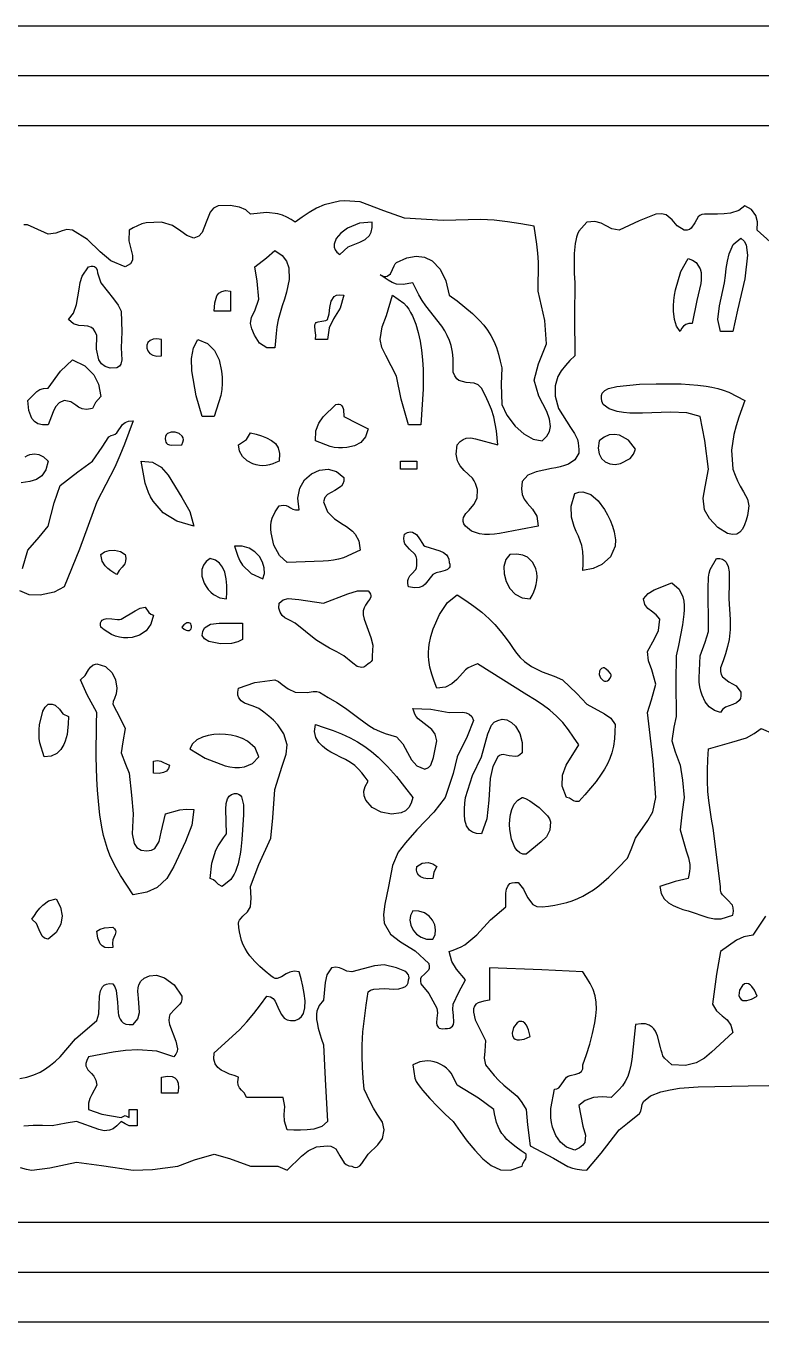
# Model space of a CAD drawing. Extents: x -1323 to 1705, y -706 to 926.
# Drawn here: x 709.1 to 738.6, y -59.8 to -7.8 of the extents above; entities that cross this region are included whole.
import ezdxf

# ---------------------------------------------------------------- set-up
doc = ezdxf.new("R2010")
doc.units = 0
doc.layers.add('CAMADA_1', color=7, linetype='CONTINUOUS')

msp = doc.modelspace()

# ---------------------------------------------------------------- linework, layer by layer
at = {"layer": 'CAMADA_1'}
for points in [[(769.0431, -59.8183), (589.043, -59.8183), (589.043, -7.8183), (769.0431, -7.8183), (769.0431, -59.8183)], [(591.043, -57.8183), (767.043, -57.8183), (767.043, -9.8183), (591.043, -9.8183), (591.043, -57.8183)], [(765.0429, -55.8183), (593.043, -55.8183), (593.043, -11.8183), (765.0429, -11.8183), (765.0429, -55.8183)], [(721.6464, -16.99), (721.9879, -16.6811), (722.4497, -16.4927), (722.6643, -16.3821), (722.835, -16.2278), (722.9125, -16.0885), (722.952, -15.9114), (722.9468, -15.6894), (722.4404, -15.7305), (721.9593, -15.9328), (721.6956, -16.127), (721.5067, -16.3479), (721.4188, -16.5773), (721.4204, -16.6896), (721.4567, -16.7973), (721.5311, -16.8982), (721.6464, -16.99)], [(737.4147, -20.0785), (736.9272, -20.0785), (736.8194, -19.5966), (736.8781, -19.0479), (737.0898, -18.1278), (737.1182, -17.8359), (737.1531, -17.544), (737.2011, -17.2517), (737.2686, -16.9592), (737.4338, -16.5828), (737.7399, -16.3399), (737.8699, -16.45), (737.9519, -16.6059), (738.0043, -17.0168), (737.9025, -17.9655), (737.606, -19.2168), (737.4147, -20.0785)], [(719.0455, -20.7289), (718.7203, -20.7289), (718.4309, -20.5398), (718.2218, -20.228), (718.1179, -19.9683), (718.0702, -19.7534), (718.1109, -19.5021), (718.2335, -19.2441), (718.3954, -18.7783), (718.3324, -18.0588), (718.2328, -17.4777), (718.7003, -17.1258), (719.0455, -16.8273), (719.3316, -17.0227), (719.5131, -17.2578), (719.6051, -17.5277), (719.6113, -17.9874), (719.5062, -18.4983), (719.423, -18.7761), (719.3342, -19.0524), (719.2491, -19.3292), (719.1769, -19.6087), (719.1256, -19.8849), (719.0901, -20.1644), (719.0652, -20.4461), (719.0455, -20.7289)], [(735.3016, -20.0785), (735.1598, -19.8687), (735.0742, -19.5917), (735.0387, -19.2651), (735.0387, -19.0489), (735.0539, -18.8327), (735.0816, -18.6168), (735.1192, -18.4017), (735.3345, -17.6716), (735.6266, -17.1527), (735.8071, -17.2179), (735.9444, -17.3112), (736.1077, -17.5696), (736.1429, -17.7122), (736.1548, -17.8592), (736.1488, -18.0081), (736.1304, -18.1565), (735.9797, -18.8274), (735.7892, -19.7534), (735.6471, -19.7632), (735.5312, -19.7989), (735.4387, -19.8583), (735.3572, -19.9554), (735.3016, -20.0785)], [(712.7055, -21.5418), (712.4385, -21.5446), (712.2327, -21.4864), (712.0809, -21.374), (711.9762, -21.2144), (711.8813, -20.7809), (711.8927, -20.2412), (711.8317, -20.0892), (711.7599, -19.9829), (711.6789, -19.914), (711.5425, -19.8622), (711.3928, -19.8472), (711.1806, -19.8358), (710.9641, -19.7728), (710.7548, -19.5911), (710.9629, -19.3403), (711.0814, -18.9997), (711.1844, -18.3819), (711.2257, -18.1129), (711.3041, -17.8579), (711.5678, -17.4777), (711.6703, -17.4555), (711.7497, -17.4544), (711.8095, -17.4721), (711.8699, -17.5297), (711.9063, -17.6176), (711.9309, -17.7287), (712.0553, -18.1278), (712.5637, -18.7674), (712.7527, -19.0204), (712.8681, -19.2656), (712.9075, -20.0872), (712.8681, -20.7289), (712.9001, -21.2114), (712.8619, -21.3889), (712.8023, -21.4676), (712.7055, -21.5418)], [(717.2572, -19.2656), (716.6072, -19.2656), (716.6304, -18.9233), (716.7148, -18.642), (716.7946, -18.5391), (716.9079, -18.4693), (717.06, -18.4385), (717.2572, -18.4529), (717.2572, -19.2656)], [(721.1586, -20.4039), (720.6711, -20.4039), (720.6861, -20.2299), (720.6563, -20.0317), (720.6432, -19.8644), (720.6515, -19.8058), (720.6711, -19.7534), (720.6975, -19.7226), (720.7364, -19.6997), (720.785, -19.6832), (720.9207, -19.6599), (721.0847, -19.6344), (721.1172, -19.6235), (721.1422, -19.6093), (721.1586, -19.5911), (721.2223, -19.3741), (721.2507, -19.112), (721.2998, -18.8597), (721.4257, -18.6717), (721.5208, -18.623), (721.6469, -18.6028), (721.8091, -18.6156), (721.6579, -19.1472), (721.4011, -19.5731), (721.2266, -19.9352), (721.1586, -20.4039)], [(724.8978, -23.8174), (724.41, -23.8174), (724.1057, -22.7866), (723.9224, -21.8668), (723.4901, -21.0355), (723.3402, -20.7181), (723.272, -20.4039), (723.3416, -19.8881), (723.5214, -19.4388), (723.7596, -18.6156), (724.2226, -18.9435), (724.3231, -19.0559), (724.4116, -19.1797), (724.4898, -19.3119), (724.5592, -19.4495), (724.694, -19.7811), (724.7956, -20.1225), (724.8701, -20.471), (724.9233, -20.8236), (724.9636, -21.2153), (724.987, -21.608), (724.9952, -22.0011), (724.99, -22.3942), (724.8978, -23.8174)], [(714.4939, -21.054), (714.4939, -20.4039), (714.3043, -20.3751), (714.152, -20.3887), (714.0359, -20.4367), (713.9477, -20.5214), (713.9033, -20.6275), (713.9017, -20.7431), (713.9417, -20.8565), (714.0221, -20.956), (714.1415, -21.0299), (714.2991, -21.0665), (714.4939, -21.054)], [(716.6072, -23.4924), (716.1194, -23.4924), (715.8877, -22.6533), (715.7151, -21.6546), (715.7032, -21.1573), (715.7759, -20.7276), (715.9566, -20.4039), (716.3395, -20.5532), (716.6192, -20.836), (716.8044, -21.2193), (716.9033, -21.6703), (716.9258, -21.9141), (716.9295, -22.159), (716.9135, -22.4029), (716.8769, -22.6435), (716.6072, -23.4924)], [(709.942, -23.8174), (709.7141, -23.822), (709.5338, -23.7785), (709.3958, -23.6931), (709.2937, -23.5715), (709.1748, -23.2437), (709.1292, -22.8423), (709.494, -22.4787), (709.6108, -22.4047), (709.7568, -22.3598), (709.942, -22.3545), (710.436, -21.6649), (710.9176, -21.2167), (711.4114, -21.451), (711.779, -21.8115), (711.9669, -22.1959), (712.0553, -22.6796), (711.847, -22.9264), (711.7304, -23.1674), (711.486, -23.2069), (711.3048, -23.1833), (711.166, -23.1172), (711.0492, -23.0292), (710.8597, -22.8968), (710.5926, -22.8423), (710.3821, -22.9353), (710.2405, -23.0971), (710.1428, -23.3028), (709.942, -23.8174)], [(737.5773, -28.2065), (737.3997, -28.2273), (737.2064, -28.1797), (736.813, -27.9347), (736.4768, -27.5818), (736.277, -27.2313), (736.226, -26.7693), (736.3106, -26.3149), (736.4394, -25.6057), (736.2994, -24.4524), (736.1144, -23.4924), (735.5753, -23.3431), (734.9171, -23.3133), (733.7934, -23.3553), (733.5383, -23.3593), (733.2832, -23.3537), (733.029, -23.3327), (732.7768, -23.2904), (732.4602, -23.1821), (732.2129, -23.0046), (732.1638, -22.8659), (732.1433, -22.7463), (732.1495, -22.644), (732.1803, -22.5577), (732.2809, -22.4442), (732.4347, -22.3637), (732.7582, -22.286), (733.6761, -22.1918), (734.3466, -22.1748), (735.0163, -22.173), (735.3506, -22.1827), (735.6843, -22.202), (736.0174, -22.2327), (736.3497, -22.2769), (736.5815, -22.3171), (736.8111, -22.3676), (737.0366, -22.4311), (737.2562, -22.5102), (737.9025, -22.8423), (737.7771, -23.1796), (737.6573, -23.5186), (737.5487, -23.8611), (737.4569, -24.209), (737.3642, -24.8352), (737.4147, -25.6057), (737.5098, -25.8358), (737.6096, -26.0637), (737.7189, -26.2876), (737.8425, -26.5052), (738.0072, -26.8019), (738.0649, -27.0686), (738.0374, -27.2658), (738.0036, -27.4607), (737.957, -27.651), (737.8913, -27.8344), (737.8046, -28.0012), (737.7001, -28.1294), (737.5773, -28.2065)], [(720.6711, -24.4679), (720.6923, -24.0641), (720.807, -23.7539), (720.9851, -23.5071), (721.4841, -23.0046), (721.563, -22.9934), (721.6274, -22.9966), (721.6789, -23.0129), (721.7351, -23.0582), (721.7707, -23.1242), (721.7909, -23.2057), (721.8091, -23.4924), (722.3546, -23.7661), (722.7844, -23.9801), (722.6826, -24.2989), (722.4916, -24.525), (722.2327, -24.6681), (721.9273, -24.7375), (721.7604, -24.7491), (721.5929, -24.7454), (721.4266, -24.7266), (721.2633, -24.6932), (720.6711, -24.4679)], [(715.3067, -24.6302), (715.3546, -24.5236), (715.371, -24.4282), (715.3603, -24.3444), (715.3264, -24.2724), (715.2065, -24.1657), (715.0449, -24.1109), (714.8756, -24.1108), (714.7318, -24.1684), (714.6803, -24.2197), (714.6477, -24.2865), (714.6384, -24.3691), (714.6565, -24.4679), (714.6708, -24.5213), (714.6973, -24.5625), (714.7347, -24.5928), (714.8077, -24.6214), (714.8963, -24.6342), (715.3067, -24.6302)], [(717.5824, -24.6302), (717.9085, -24.41), (718.0702, -24.1424), (718.2894, -24.1969), (718.5045, -24.2599), (718.7113, -24.3398), (718.9056, -24.4452), (719.0622, -24.5728), (719.1733, -24.7463), (719.226, -24.9781), (719.2081, -25.2807), (719.0822, -25.3364), (718.9554, -25.3872), (718.8267, -25.428), (718.6951, -25.454), (718.561, -25.4612), (718.4257, -25.4505), (718.2916, -25.4237), (718.1615, -25.3826), (717.93, -25.2648), (717.745, -25.0977), (717.6234, -24.8848), (717.5824, -24.6302)], [(732.0503, -24.4679), (732.021, -24.758), (732.057, -24.9914), (732.1471, -25.1706), (732.2988, -25.3108), (732.4881, -25.3898), (732.6993, -25.4114), (732.9158, -25.3793), (733.3006, -25.1701), (733.4365, -25.0006), (733.5133, -24.793), (733.2348, -24.4402), (732.8686, -24.2359), (732.6664, -24.2047), (732.459, -24.2289), (732.2518, -24.3146), (732.0503, -24.4679)], [(715.7945, -27.8814), (715.1031, -27.6928), (714.5606, -27.355), (714.1561, -26.8797), (714.0573, -26.7087), (713.9721, -26.5304), (713.8999, -26.3465), (713.8404, -26.1583), (713.6811, -25.2807), (714.1296, -25.321), (714.4791, -25.5222), (714.7585, -25.836), (715.3067, -26.7436), (715.6364, -27.2941), (715.7945, -27.8814)], [(724.7352, -25.6057), (724.085, -25.6057), (724.085, -25.2807), (724.7352, -25.2807), (724.7352, -25.6057)], [(722.4592, -28.8569), (721.8005, -29.1539), (721.601, -29.2075), (721.3969, -29.2455), (721.1899, -29.272), (720.9815, -29.2908), (719.5331, -29.3447), (719.2239, -29.0598), (719.0012, -28.6441), (718.8894, -28.1572), (718.8793, -28.009), (718.8818, -27.8604), (718.8993, -27.7141), (718.9342, -27.5726), (719.0523, -27.3136), (719.2081, -27.0686), (719.3743, -27.039), (719.4973, -27.0526), (719.5922, -27.0941), (719.6745, -27.1484), (719.7639, -27.2022), (719.8733, -27.2357), (720.0209, -27.2313), (719.9608, -26.7656), (720.0419, -26.3607), (720.2341, -26.0295), (720.5073, -25.785), (720.8315, -25.6399), (721.1765, -25.6073), (721.5125, -25.7), (721.8091, -25.9307), (721.805, -26.0757), (721.7709, -26.1906), (721.7123, -26.281), (721.4447, -26.4605), (721.1563, -26.619), (721.0506, -26.7372), (720.9963, -26.9063), (721.1536, -27.3179), (721.4412, -27.5993), (721.7869, -27.8224), (721.9157, -27.9048), (722.0403, -27.9936), (722.1561, -28.0922), (722.2587, -28.204), (722.408, -28.4815), (722.4592, -28.8569)], [(731.4002, -29.6697), (731.4121, -29.4137), (731.4147, -29.1598), (731.3988, -28.9099), (731.3551, -28.6661), (731.2952, -28.4737), (731.2199, -28.2845), (731.138, -28.0964), (731.0585, -27.9072), (730.9412, -27.5197), (730.9269, -27.0901), (731.075, -26.5809), (731.2392, -26.519), (731.4025, -26.5083), (731.7192, -26.6189), (732.0127, -26.8693), (732.2706, -27.2158), (732.3921, -27.4292), (732.4968, -27.6517), (732.5848, -27.8817), (732.6561, -28.118), (732.7117, -28.4383), (732.7005, -28.6942), (732.5078, -29.121), (732.1657, -29.4295), (731.8121, -29.5875), (731.4002, -29.6697)], [(725.3853, -29.8321), (725.0797, -30.2185), (724.9748, -30.2977), (724.8355, -30.3483), (724.651, -30.3593), (724.41, -30.3198), (724.3813, -30.1828), (724.3792, -30.0723), (724.3985, -29.9833), (724.4572, -29.8794), (724.5368, -29.7965), (724.693, -29.6277), (724.7263, -29.5525), (724.7418, -29.4598), (724.7352, -29.3447), (724.7354, -29.209), (724.7087, -29.1002), (724.661, -29.0123), (724.4505, -28.8165), (724.2602, -28.6003), (724.2285, -28.4964), (724.2223, -28.3671), (724.2474, -28.2065), (724.3697, -28.1428), (724.4748, -28.1163), (724.5652, -28.1215), (724.7251, -28.2208), (724.8448, -28.3908), (724.9609, -28.5883), (725.0084, -28.6498), (725.0601, -28.6942), (725.664, -28.8836), (725.8073, -28.9448), (725.9249, -29.0345), (725.9828, -29.1157), (726.021, -29.2179), (726.0355, -29.3447), (726.0598, -29.4133), (726.0672, -29.4718), (726.0596, -29.5215), (726.0384, -29.5632), (725.9685, -29.6241), (725.8693, -29.6678), (725.6826, -29.7186), (725.5167, -29.7649), (725.3853, -29.8321)], [(712.7055, -29.8321), (712.5794, -29.7551), (712.4568, -29.6739), (712.3413, -29.5844), (712.2363, -29.4823), (712.109, -29.2877), (712.0553, -29.0193), (712.2041, -28.918), (712.3987, -28.8633), (712.6121, -28.855), (712.8502, -28.9048), (713.031, -29.0193), (713.0589, -29.1746), (713.0538, -29.297), (713.0228, -29.3937), (712.9737, -29.4719), (712.9132, -29.5389), (712.7894, -29.6656), (712.7055, -29.8321)], [(718.5577, -29.9948), (718.6223, -29.7864), (718.6178, -29.5577), (718.5492, -29.3255), (718.4216, -29.1064), (718.2402, -28.917), (718.0094, -28.7741), (717.7342, -28.6943), (717.42, -28.6942), (717.4825, -28.8921), (717.5521, -29.086), (717.6357, -29.2722), (717.7404, -29.4468), (718.0866, -29.7831), (718.5577, -29.9948)], [(728.474, -29.0193), (728.3112, -29.2311), (728.2354, -29.5011), (728.2404, -29.8017), (728.321, -30.1057), (728.4714, -30.3857), (728.6862, -30.6142), (728.9599, -30.764), (729.2868, -30.8076), (729.3608, -30.6661), (729.4298, -30.5231), (729.4889, -30.3768), (729.5331, -30.2256), (729.5581, -30.0714), (729.5635, -29.9142), (729.5491, -29.7574), (729.5145, -29.6041), (729.3896, -29.3393), (729.1788, -29.1374), (728.9874, -29.0497), (728.753, -29.0079), (728.474, -29.0193)], [(717.095, -30.8076), (717.1083, -30.5339), (717.1097, -30.2624), (717.0872, -29.9954), (717.029, -29.7352), (716.9453, -29.5345), (716.8237, -29.3717), (716.6585, -29.2523), (716.4444, -29.182), (716.2799, -29.3059), (716.1721, -29.4559), (716.1161, -29.6247), (716.118, -29.8975), (716.2076, -30.1723), (716.2794, -30.3023), (716.3663, -30.4232), (716.4669, -30.5334), (716.5801, -30.6312), (716.8282, -30.7668), (717.095, -30.8076)], [(736.9272, -35.3593), (736.6799, -35.284), (736.4732, -35.1418), (736.3078, -34.9364), (736.1838, -34.6712), (736.1329, -34.5019), (736.097, -34.3285), (736.0742, -34.1526), (736.0629, -33.9756), (736.1144, -33.0832), (736.307, -32.542), (736.4394, -32.1081), (736.4344, -30.2379), (736.4386, -30.0817), (736.4491, -29.9269), (736.4713, -29.7756), (736.5109, -29.63), (736.7646, -29.182), (736.8943, -29.1833), (737.0006, -29.2095), (737.086, -29.2582), (737.1522, -29.3268), (737.2331, -29.5017), (737.2688, -29.7219), (737.2681, -30.1202), (737.2521, -30.8076), (737.2893, -31.2184), (737.3133, -31.6273), (737.3111, -32.0324), (737.2695, -32.432), (737.2086, -32.7203), (737.1265, -33.0055), (737.0304, -33.2888), (736.9272, -33.571), (736.9272, -33.7199), (736.9565, -33.8397), (737.0097, -33.9354), (737.2638, -34.1284), (737.5528, -34.2866), (737.7399, -34.5465), (737.7466, -34.6886), (737.7228, -34.8002), (737.6732, -34.8862), (737.5626, -34.9786), (737.4231, -35.0425), (737.1284, -35.1541), (737.0073, -35.2363), (736.9272, -35.3593)], [(719.8583, -31.7831), (719.6499, -31.6731), (719.4396, -31.5602), (719.3316, -31.4672), (719.2484, -31.3433), (719.2029, -31.1803), (719.2081, -30.9703), (719.3812, -30.8418), (719.5734, -30.788), (720.0052, -30.8288), (720.9963, -30.9703), (721.9643, -30.6008), (722.3519, -30.4786), (722.7844, -30.4825), (722.8447, -30.5519), (722.8807, -30.6145), (722.8955, -30.6719), (722.8922, -30.7256), (722.855, -30.8114), (722.7916, -30.8979), (722.675, -31.0523), (722.6192, -31.1591), (722.5844, -31.286), (722.5818, -31.4382), (722.6218, -31.6204), (722.8917, -32.352), (722.9713, -32.6655), (722.9468, -33.0832), (722.9525, -33.1801), (722.9408, -33.2593), (722.9122, -33.3217), (722.8583, -33.3753), (722.7844, -33.4087), (722.6929, -33.4951), (722.6061, -33.5448), (722.5229, -33.5626), (722.3455, -33.5111), (722.1736, -33.3774), (721.8091, -33.0832), (721.5225, -32.9339), (721.2388, -32.7805), (720.9607, -32.6187), (720.6911, -32.4445), (719.8583, -31.7831)], [(729.7746, -33.7337), (730.2472, -33.9115), (730.5874, -34.0588), (731.1563, -34.6011), (731.5625, -35.0343), (732.2756, -35.4112), (732.5231, -35.5843), (732.7005, -35.8471), (732.6888, -36.1374), (732.6683, -36.4254), (732.6299, -36.7089), (732.5648, -36.9857), (732.4858, -37.2085), (732.3862, -37.4249), (732.2701, -37.6343), (732.1414, -37.8366), (731.9324, -38.1261), (731.7088, -38.403), (731.4756, -38.6714), (731.2376, -38.9356), (731.1133, -38.9384), (731.0232, -38.907), (730.9505, -38.8583), (730.8639, -38.802), (730.7497, -38.773), (730.5671, -38.3132), (730.5855, -37.8766), (730.7378, -37.4693), (731.2376, -36.6597), (731.0321, -36.3527), (730.8195, -36.0529), (730.5929, -35.7675), (730.3452, -35.5037), (730.0702, -35.2651), (729.7743, -35.0482), (729.4652, -34.8458), (729.1504, -34.6503), (727.1735, -33.4087), (727.0441, -33.4589), (726.918, -33.5133), (726.7986, -33.5763), (726.689, -33.6522), (726.3421, -34.0335), (726.1416, -34.2145), (725.8874, -34.3419), (725.5479, -34.3838), (725.4392, -34.1064), (725.3407, -33.8274), (725.2626, -33.5455), (725.2153, -33.2592), (725.2057, -33.1031), (725.2071, -32.9459), (725.2185, -32.7881), (725.2391, -32.6304), (725.3042, -32.3173), (725.3953, -32.0114), (725.6447, -31.4263), (725.9737, -30.954), (726.3607, -30.6449), (726.6987, -30.867), (727.03, -31.0963), (727.3479, -31.3396), (727.6458, -31.6041), (727.868, -31.836), (728.0773, -32.0817), (728.2778, -32.3365), (728.474, -32.5959), (728.6045, -32.7913), (728.7409, -32.9808), (728.8889, -33.1582), (729.0546, -33.3176), (729.3374, -33.5137), (729.7746, -33.7337)], [(714.1687, -31.4576), (714.0674, -31.8175), (713.8759, -32.0846), (713.6163, -32.2626), (713.3099, -32.3552), (713.1418, -32.3722), (712.9725, -32.3688), (712.8057, -32.3445), (712.645, -32.299), (712.4885, -32.2306), (712.3398, -32.1451), (712.1963, -32.0481), (712.0553, -31.9454), (712.0451, -31.8482), (712.0518, -31.77), (712.0739, -31.7089), (712.1095, -31.663), (712.1936, -31.6152), (712.3007, -31.5962), (712.4933, -31.6032), (712.7313, -31.6292), (712.8078, -31.6306), (712.8681, -31.6204), (713.4325, -31.2824), (713.6327, -31.1715), (713.8437, -31.1326), (713.9832, -31.3572), (714.0633, -31.4201), (714.1687, -31.4576)], [(715.697, -31.9052), (715.6881, -31.8553), (715.6676, -31.8115), (715.6354, -31.7786), (715.5916, -31.7613), (715.556, -31.7609), (715.5158, -31.771), (715.4707, -31.7932), (715.3939, -31.8518), (715.3067, -31.9454), (715.4023, -32.0202), (715.484, -32.0625), (715.531, -32.0751), (715.572, -32.0769), (715.6071, -32.0692), (715.6486, -32.0431), (715.6772, -32.0039), (715.6934, -31.9564), (715.697, -31.9052)], [(716.1194, -32.2705), (716.1508, -32.1099), (716.216, -31.9724), (716.4632, -31.8252), (716.8113, -31.7789), (717.745, -31.7831), (717.745, -32.4332), (717.5569, -32.5305), (717.3075, -32.5923), (716.8602, -32.6127), (716.3917, -32.5128), (716.221, -32.4102), (716.1194, -32.2705)], [(711.2426, -34.0588), (711.4271, -33.879), (711.5611, -33.649), (711.6424, -33.5395), (711.7485, -33.4549), (711.8927, -33.4087), (712.248, -33.5124), (712.511, -33.7747), (712.6442, -34.0586), (712.7055, -34.3838), (712.6771, -34.6134), (712.6006, -34.7987), (712.5501, -34.9225), (712.5432, -35.0343), (712.8366, -35.5885), (713.031, -36.0094), (712.9432, -36.5453), (712.8681, -36.9849), (713.0448, -37.4392), (713.1933, -37.7977), (713.2896, -38.68), (713.3559, -39.4233), (713.3216, -40.2285), (713.3945, -40.6195), (713.504, -40.7739), (713.6811, -40.8862), (713.9083, -40.9102), (714.0855, -40.8842), (714.2195, -40.8152), (714.4007, -40.5392), (714.4803, -40.1617), (714.6565, -39.4233), (715.233, -39.2715), (715.4848, -39.2371), (715.7945, -39.2606), (715.7072, -39.8889), (715.4559, -40.5392), (714.9817, -41.5365), (714.7068, -42.024), (714.3239, -42.3775), (713.9071, -42.5646), (713.3559, -42.6745), (713.0958, -42.2887), (712.8464, -41.8984), (712.6186, -41.4988), (712.423, -41.0854), (712.325, -40.8292), (712.2411, -40.5672), (712.17, -40.3004), (712.1103, -40.0295), (712.0197, -39.4794), (711.9585, -38.9237), (711.9239, -38.4759), (711.8999, -38.0291), (711.8849, -37.5829), (711.8774, -37.1375), (711.876, -36.6925), (711.879, -36.2479), (711.8851, -35.8035), (711.8927, -35.3593), (711.5067, -34.6529), (711.2426, -34.0588)], [(732.2129, -33.571), (732.1438, -33.6028), (732.0951, -33.6469), (732.0653, -33.7002), (732.0572, -33.8392), (732.1135, -33.9765), (732.2127, -34.0788), (732.272, -34.1061), (732.334, -34.112), (732.3894, -34.0959), (732.443, -34.0565), (732.4933, -33.9908), (732.5379, -33.8961), (732.5412, -33.8783), (732.5393, -33.8582), (732.5143, -33.7997), (732.4192, -33.687), (732.3023, -33.5975), (732.2568, -33.5758), (732.2322, -33.5698), (732.2129, -33.571)], [(710.7548, -35.5217), (710.7455, -35.8135), (710.7224, -36.1011), (710.7013, -36.242), (710.6716, -36.3803), (710.6316, -36.5154), (710.5795, -36.6469), (710.4589, -36.8515), (710.291, -37.0086), (710.0674, -37.1101), (709.7796, -37.1474), (709.6135, -36.5796), (709.5902, -36.4017), (709.5821, -36.2216), (709.5869, -36.0406), (709.6023, -35.8597), (709.7351, -35.3029), (709.8268, -35.1438), (709.942, -35.0343), (710.1077, -35.0311), (710.2305, -35.0709), (710.3962, -35.2303), (710.5378, -35.4136), (710.7548, -35.5217)], [(724.5726, -38.773), (724.518, -38.9978), (724.4171, -39.1738), (724.2784, -39.3038), (724.11, -39.3908), (723.7174, -39.4471), (723.3054, -39.3656), (722.9399, -39.1695), (722.6871, -38.8816), (722.6237, -38.7105), (722.6132, -38.525), (722.664, -38.3282), (722.7844, -38.1228), (722.6634, -37.952), (722.5381, -37.7865), (722.4041, -37.632), (722.257, -37.4937), (722.0767, -37.364), (721.8814, -37.2522), (721.6771, -37.1497), (721.4698, -37.0481), (721.2861, -36.9506), (721.1111, -36.842), (720.9508, -36.7171), (720.8113, -36.571), (720.6878, -36.3677), (720.6363, -36.129), (720.6711, -35.8471), (721.0249, -35.962), (721.3758, -36.0836), (721.7208, -36.2183), (722.057, -36.3729), (722.3585, -36.5386), (722.6486, -36.7251), (722.9258, -36.9304), (723.1888, -37.1528), (723.5676, -37.5262), (723.9182, -37.9268), (724.2501, -38.3454), (724.5726, -38.773)], [(727.9865, -37.1474), (727.7822, -37.5296), (727.6811, -38.0146), (727.6229, -38.8777), (727.5521, -39.6296), (727.3361, -40.2362), (727.1344, -40.2222), (726.9751, -40.1691), (726.8537, -40.0827), (726.7322, -39.9035), (726.6692, -39.6823), (726.645, -39.4571), (726.6452, -39.2301), (726.6615, -39.0019), (726.6859, -38.773), (726.9789, -37.8858), (727.3361, -37.1474), (727.5855, -36.2223), (727.729, -35.8725), (727.8387, -35.7542), (727.9865, -35.6844), (728.1641, -35.633), (728.3501, -35.6604), (728.5322, -35.7579), (728.6986, -35.9164), (728.8748, -36.2077), (728.9721, -36.5708), (728.9616, -36.9849), (728.8755, -37.0654), (728.7883, -37.1131), (728.7005, -37.1342), (728.4407, -37.0996), (728.1972, -37.0484), (728.1226, -37.0564), (728.052, -37.0874), (727.9865, -37.1474)], [(715.6316, -36.8222), (716.2453, -37.1985), (717.0423, -37.5), (717.2363, -37.5407), (717.4324, -37.5653), (717.6291, -37.5682), (717.8248, -37.5439), (718.1488, -37.4121), (718.3954, -37.1474), (718.2547, -36.7837), (717.9498, -36.5116), (717.7402, -36.4047), (717.5201, -36.3267), (717.2919, -36.2742), (717.0583, -36.2439), (716.8249, -36.2335), (716.5924, -36.2448), (716.3643, -36.2814), (716.1442, -36.3466), (715.908, -36.4636), (715.7318, -36.6221), (715.6316, -36.8222)], [(714.1687, -37.7977), (714.1687, -37.31), (714.3353, -37.295), (714.4648, -37.3173), (714.5716, -37.3622), (714.8189, -37.4725), (714.7764, -37.6121), (714.6946, -37.7123), (714.5761, -37.776), (714.3935, -37.808), (714.1687, -37.7977)], [(716.9322, -42.3493), (716.7853, -42.2687), (716.6714, -42.1551), (716.5739, -42.0737), (716.4444, -42.0242), (716.5097, -41.4066), (716.6754, -40.8896), (716.7655, -40.7183), (716.8683, -40.5538), (716.9795, -40.3939), (717.095, -40.2362), (717.0774, -39.2433), (717.091, -39.013), (717.1422, -38.8206), (717.2052, -38.7208), (717.2963, -38.6493), (717.42, -38.6106), (717.5125, -38.6144), (717.5893, -38.6404), (717.6515, -38.686), (717.7004, -38.7493), (717.7857, -39.0618), (717.7876, -39.4636), (717.745, -40.0734), (717.7185, -40.4646), (717.6788, -40.8536), (717.6499, -41.0466), (717.6127, -41.2382), (717.5657, -41.4283), (717.507, -41.6164), (717.462, -41.7362), (717.4095, -41.8523), (717.3473, -41.962), (717.2736, -42.0625), (716.9322, -42.3493)], [(730.0996, -39.7484), (730.0784, -40.0871), (729.9403, -40.3449), (729.7238, -40.5547), (729.1242, -41.0489), (728.9914, -41.0455), (728.8717, -40.9955), (728.7661, -40.905), (728.6753, -40.78), (728.5398, -40.4504), (728.4707, -40.0548), (728.4615, -39.8527), (728.4702, -39.6504), (728.4996, -39.4511), (728.5522, -39.2578), (728.6502, -39.0425), (728.7864, -38.8762), (728.9616, -38.773), (728.9738, -38.7711), (728.9893, -38.7722), (729.0207, -38.7797), (729.0949, -38.8093), (729.272, -38.9067), (729.6528, -39.1804), (729.9813, -39.5086), (730.0614, -39.6335), (730.0996, -39.7484)], [(725.3853, -42.0242), (725.186, -42.0338), (725.017, -42.0134), (724.8825, -41.9582), (724.8072, -41.8912), (724.7564, -41.7999), (724.7316, -41.6823), (724.7352, -41.5365), (724.9474, -41.4104), (725.1953, -41.3824), (725.3856, -41.4291), (725.5479, -41.5365), (725.4211, -41.774), (725.3853, -42.0242)], [(709.942, -44.4627), (709.8028, -44.419), (709.7057, -44.3333), (709.587, -44.0864), (709.4833, -43.8244), (709.2921, -43.6498), (709.3921, -43.5014), (709.4962, -43.3561), (709.6081, -43.2173), (709.732, -43.0882), (709.9606, -42.9238), (710.2672, -42.8371), (710.4424, -43.1748), (710.5051, -43.5185), (710.4594, -43.8486), (710.2708, -44.1941), (709.942, -44.4627)], [(724.5726, -43.3246), (724.4863, -43.503), (724.4643, -43.6995), (724.5013, -43.9001), (724.5919, -44.0903), (724.7306, -44.2558), (724.9128, -44.3826), (725.1326, -44.4563), (725.3853, -44.4627), (725.4714, -44.2843), (725.4936, -44.0877), (725.4566, -43.8872), (725.366, -43.697), (725.2273, -43.5314), (725.0451, -43.4047), (724.825, -43.331), (724.5726, -43.3246)], [(712.5432, -43.9749), (712.6054, -44.0461), (712.6426, -44.1068), (712.6583, -44.1598), (712.6388, -44.2668), (712.5813, -44.3845), (712.5453, -44.4856), (712.5279, -44.6166), (712.5432, -44.7877), (712.361, -44.8072), (712.2194, -44.7863), (712.1126, -44.7305), (712.0344, -44.646), (711.9414, -44.414), (711.8927, -44.1374), (712.0322, -44.0493), (712.206, -43.9955), (712.5432, -43.9749)], [(737.6932, -46.4969), (737.6658, -46.7139), (737.6937, -46.8086), (737.754, -46.8805), (737.8139, -46.9107), (737.8909, -46.9234), (737.986, -46.9156), (738.1648, -46.8587), (738.3901, -46.7386), (738.2888, -46.5051), (738.1844, -46.35), (738.115, -46.2851), (738.0465, -46.2474), (737.9807, -46.2341), (737.8885, -46.2531), (737.8077, -46.3099), (737.6932, -46.4969)], [(728.6202, -48), (728.5625, -48.2327), (728.5773, -48.3399), (728.6278, -48.427), (728.6839, -48.4686), (728.7594, -48.4936), (728.856, -48.4987), (729.0436, -48.4625), (729.2868, -48.3641), (729.2174, -48.0951), (729.1342, -47.9109), (729.0734, -47.8301), (729.01, -47.7792), (728.9456, -47.7552), (728.8505, -47.7626), (728.7611, -47.8129), (728.6202, -48)], [(726.1981, -51.7779), (726.4734, -52.1718), (726.7579, -52.5575), (727.0607, -52.9268), (727.3909, -53.2715), (727.7256, -53.5428), (728.093, -53.705), (728.5022, -53.7241), (728.9616, -53.566), (728.9907, -53.4518), (729.047, -53.3652), (729.0956, -53.2924), (729.1271, -53.2024), (729.1242, -53.0782), (728.9216, -52.9433), (728.7232, -52.8033), (728.5332, -52.653), (728.356, -52.4874), (728.2513, -52.3711), (728.1557, -52.2469), (728.0715, -52.1155), (728.001, -51.9775), (727.9386, -51.8126), (727.8916, -51.6417), (727.855, -51.4669), (727.8236, -51.2901), (727.2116, -50.8295), (726.3607, -50.3148), (726.128, -49.8392), (726.0387, -49.7323), (725.9358, -49.6364), (725.8218, -49.5523), (725.6991, -49.4804), (725.569, -49.421), (725.4339, -49.3761), (725.2951, -49.3471), (725.1541, -49.3355), (724.863, -49.3738), (724.5726, -49.502), (724.6596, -50.0298), (724.7184, -50.16), (724.7933, -50.2839), (724.8793, -50.4028), (724.9719, -50.518), (725.2648, -50.8528), (725.5694, -51.1706), (725.8818, -51.477), (726.1981, -51.7779)], [(714.4939, -49.9897), (714.7318, -49.9556), (714.9192, -49.9721), (715.0308, -50.0206), (715.1114, -50.1003), (715.1665, -50.2359), (715.1772, -50.4157), (715.1438, -50.6398), (714.4939, -50.6398), (714.4939, -49.9897)]]:
    msp.add_lwpolyline(points, close=True, dxfattribs=at)
for points in [[(739.4365, -16.9428), (738.3901, -16.0144), (738.4044, -15.6785), (738.3398, -15.4211), (738.1629, -15.1885), (737.9025, -15.0393), (737.6567, -15.2227), (737.3287, -15.3239), (737.0662, -15.3577), (736.8033, -15.3712), (736.5402, -15.3712), (736.277, -15.3644), (736.1726, -15.3821), (736.091, -15.4223), (736.0269, -15.4803), (735.8939, -15.7129), (735.7491, -15.9339), (735.676, -15.9827), (735.5827, -16.0111), (735.464, -16.0144), (735.1879, -15.8437), (734.9867, -15.5979), (734.7397, -15.3978), (734.5613, -15.3527), (734.326, -15.3644), (733.6663, -15.6346), (732.8631, -16.0144), (732.5651, -15.955), (732.3297, -15.8328), (732.1302, -15.7289), (731.888, -15.6677), (731.5625, -15.6894), (731.2385, -16.0588), (731.1852, -16.1728), (731.1461, -16.2945), (731.1179, -16.4211), (731.0971, -16.5501), (731.0583, -16.9474), (731.048, -17.3423), (731.0567, -17.7355), (731.075, -18.1278), (731.0699, -19.4569), (731.075, -21.054), (730.8827, -21.2469), (730.7001, -21.4458), (730.537, -21.6569), (730.4031, -21.8861), (730.2844, -22.2524), (730.2867, -22.6696), (730.4248, -23.1674), (730.9035, -23.9283), (731.0635, -24.1635), (731.1849, -24.4115), (731.2167, -24.5415), (731.2325, -24.6766), (731.2377, -24.8151), (731.2376, -24.9553), (731.079, -25.2234), (730.8246, -25.3959), (730.6604, -25.4598), (730.4919, -25.5071), (730.3208, -25.5432), (730.1487, -25.5734), (729.5255, -25.7013), (729.1936, -25.8474), (728.9616, -26.0935), (728.9337, -26.3897), (728.9685, -26.6229), (729.0505, -26.8093), (729.1628, -26.9651), (729.3774, -27.2056), (729.5536, -27.4846), (729.612, -27.8814), (728.9037, -28.0183), (728.059, -28.1831), (727.8601, -28.2077), (727.6602, -28.2208), (727.4597, -28.2185), (727.2593, -28.197), (726.9329, -28.0916), (726.6859, -27.8814), (726.6277, -27.7888), (726.5991, -27.7026), (726.5963, -27.6215), (726.6153, -27.5441), (726.7088, -27.3854), (726.8344, -27.2452), (727.0218, -27.0248), (727.1589, -26.7578), (727.1735, -26.4186), (727.1358, -26.2966), (727.0938, -26.1778), (727.0428, -26.0656), (726.9787, -25.9631), (726.6435, -25.6479), (726.5592, -25.5641), (726.4835, -25.4736), (726.4195, -25.376), (726.3702, -25.271), (726.3199, -24.9962), (726.3607, -24.6302), (726.4792, -24.4973), (726.5977, -24.4096), (726.7169, -24.3607), (726.8993, -24.3465), (727.0891, -24.3842), (727.9865, -24.6302), (727.9623, -24.3441), (727.9317, -24.0597), (727.8883, -23.7788), (727.8258, -23.5033), (727.7303, -23.2086), (727.6117, -22.9203), (727.4777, -22.6363), (727.3361, -22.3545), (727.1947, -22.2187), (727.0411, -22.1527), (726.7217, -22.1214), (726.4248, -22.044), (726.3392, -21.9706), (726.2629, -21.8599), (726.1981, -21.7041), (726.199, -21.4345), (726.1911, -21.1667), (726.1657, -20.9026), (726.1139, -20.6439), (726.0483, -20.4405), (725.9626, -20.2429), (725.86, -20.0525), (725.7432, -19.8703), (725.1028, -19.054), (724.9558, -18.8328), (724.8212, -18.6028), (724.6948, -18.3668), (724.5726, -18.1278), (724.1959, -18.1981), (723.9217, -18.1721), (723.7474, -18.1113), (723.5833, -18.0235), (723.4259, -17.9176), (723.272, -17.8028), (723.3569, -17.8448), (723.431, -17.8671), (723.4954, -17.8718), (723.5514, -17.8611), (723.6775, -17.7578), (723.7629, -17.5933), (723.8263, -17.4445), (723.8702, -17.367), (723.9224, -17.315), (724.3339, -17.1192), (724.7116, -17.0497), (725.0515, -17.0947), (725.3491, -17.2421), (725.6733, -17.5773), (725.9056, -18.0446), (726.0355, -18.6156), (726.3566, -18.852), (726.6714, -19.0956), (726.9737, -19.3535), (727.2572, -19.6329), (727.4236, -19.8236), (727.5767, -20.0252), (727.7132, -20.2373), (727.8298, -20.4593), (727.9351, -20.7194), (728.0185, -20.9886), (728.0873, -21.2637), (728.1488, -21.5418), (728.1291, -22.1886), (728.1488, -23.0046), (728.3558, -23.4379), (728.6867, -23.8746), (729.0305, -24.1898), (729.4027, -24.4034), (729.7746, -24.4679), (729.9522, -24.278), (730.0559, -24.0858), (730.0962, -23.8912), (730.0626, -23.5948), (729.9494, -23.2929), (729.6337, -22.6725), (729.4492, -22.0295), (729.6247, -21.3809), (729.937, -20.5662), (729.8688, -19.6343), (729.612, -18.4529), (729.6242, -17.2986), (729.5978, -16.936), (729.5566, -16.5743), (729.5054, -16.213), (729.4492, -15.8521), (728.9149, -15.7566), (728.3801, -15.672), (727.8443, -15.6092), (727.307, -15.5794), (725.8002, -15.62), (724.2474, -15.5271), (723.4112, -15.2412), (722.4592, -14.8766), (722.2528, -14.8579), (722.0465, -14.8441), (721.8406, -14.8401), (721.6352, -14.8508), (721.0161, -14.9973), (720.7096, -15.1352), (720.4178, -15.3032), (720.1356, -15.4913), (719.8583, -15.6894), (719.6909, -15.5874), (719.5213, -15.4926), (719.3471, -15.412), (719.1662, -15.3527), (718.7168, -15.3084), (718.0702, -15.3644), (717.8737, -15.2032), (717.6293, -15.0899), (717.2441, -15.0201), (716.7696, -15.0393), (716.5774, -15.1318), (716.447, -15.2857), (716.2878, -15.6953), (716.1254, -16.1019), (715.9914, -16.2524), (715.7945, -16.3399), (715.5062, -16.2325), (715.2628, -16.0579), (714.9364, -15.8259), (714.4939, -15.6894), (713.8831, -15.7135), (713.705, -15.7642), (713.5318, -15.8359), (713.3617, -15.9217), (713.1933, -16.0144), (713.18, -16.4352), (713.278, -16.8183), (713.3314, -17.0327), (713.333, -17.2177), (713.2455, -17.3679), (713.031, -17.4777), (712.4654, -17.2468), (712.0284, -16.8865), (711.5246, -16.3861), (710.9176, -16.0144), (710.694, -15.9862), (710.503, -16.038), (710.2562, -16.1379), (709.942, -16.1772), (709.3889, -15.916), (709.1135, -15.8002), (708.9647, -15.7978)], [(708.9204, -29.5832), (709.1292, -28.8569), (709.5877, -28.3225), (709.942, -27.8814), (710.1799, -26.9459), (710.4298, -26.2558), (711.1317, -25.7017), (711.7304, -25.2807), (712.1085, -24.7215), (712.3805, -24.3052), (712.4669, -24.2506), (712.5629, -24.2262), (712.6376, -24.1994), (712.7055, -24.1424), (712.9277, -23.8078), (713.0312, -23.7293), (713.1709, -23.6749), (713.3559, -23.6551), (713.1827, -24.1258), (713.0046, -24.5943), (712.8169, -25.0584), (712.6149, -25.5159), (711.8927, -26.9063), (711.2056, -28.8125), (710.5926, -30.3198), (710.5926, -30.3198), (710.1859, -30.5393), (709.6251, -30.6575), (709.1769, -30.637), (708.8043, -30.4825)], [(709.0277, -25.0994), (709.1169, -25.0543), (709.2096, -25.0175), (709.305, -24.9928), (709.4022, -24.9837), (709.5748, -25.0127), (709.7541, -25.1078), (709.942, -25.2807), (709.8457, -25.6297), (709.6859, -25.8696), (709.4709, -26.0197), (709.2077, -26.0991), (708.8666, -26.1424)], [(708.8241, -53.623), (709.0566, -53.6797), (709.2921, -53.7285), (710.0135, -53.633), (711.08, -53.4035), (712.0799, -53.5312), (713.3559, -53.7285), (714.131, -53.6939), (715.1438, -53.566), (715.8109, -53.3109), (716.6072, -53.0782), (717.2226, -53.251), (718.0702, -53.566), (718.7742, -53.5666), (719.1581, -53.5682), (719.5331, -53.7285), (720.1115, -53.1625), (720.3766, -52.942), (720.7121, -52.7921), (721.1586, -52.7532), (721.2936, -52.7673), (721.4004, -52.8096), (721.4843, -52.8746), (721.6557, -53.1503), (721.8222, -53.4307), (721.9027, -53.4993), (722.0048, -53.5462), (722.134, -53.566), (722.2144, -53.6032), (722.288, -53.6135), (722.3555, -53.6008), (722.4463, -53.547), (722.5267, -53.4627), (722.7844, -53.0782), (723.175, -52.7077), (723.3554, -52.4586), (723.4346, -52.1029), (723.3564, -51.7942), (723.1537, -51.4721), (723.0008, -51.2333), (722.865, -50.986), (722.7406, -50.733), (722.6218, -50.4773), (722.5892, -50.0335), (722.5622, -49.5899), (722.5467, -49.1467), (722.5484, -48.7041), (722.5783, -48.171), (722.6331, -47.6388), (722.7046, -47.1071), (722.7844, -46.5758), (722.8829, -46.5), (723.0131, -46.4557), (723.4353, -46.4343), (723.6286, -46.4479), (723.8217, -46.4566), (724.0107, -46.4452), (724.192, -46.3986), (724.2793, -46.3539), (724.347, -46.2894), (724.3916, -46.2019), (724.41, -46.0883), (724.4281, -46.012), (724.4238, -45.9435), (724.4004, -45.8823), (724.3375, -45.8034), (724.2519, -45.7389), (723.9224, -45.6005), (723.4279, -45.4896), (723.0381, -45.5277), (722.134, -45.763), (721.9283, -45.7352), (721.763, -45.6652), (721.6321, -45.6058), (721.491, -45.5752), (721.3212, -45.6005), (721.1324, -45.8827), (721.0669, -46.1891), (720.9963, -46.901), (720.8165, -47.1237), (720.725, -47.3479), (720.7086, -47.459), (720.7067, -47.5719), (720.716, -47.6853), (720.7331, -47.7983), (720.7825, -48.0269), (720.846, -48.2505), (720.9188, -48.4707), (720.9963, -48.6892), (721.0542, -50.0731), (721.1586, -51.7779), (720.9259, -51.9743), (720.6005, -52.0779), (720.3333, -52.1102), (720.0664, -52.1201), (719.7997, -52.1152), (719.5331, -52.1029), (719.4287, -51.7643), (719.4191, -51.4933), (719.4399, -51.1756), (719.3705, -50.8025), (717.9076, -50.8025), (717.8236, -50.636), (717.7001, -50.5092), (717.626, -50.424), (717.5721, -50.3185), (717.5528, -50.1785), (717.5824, -49.9897), (717.4035, -49.9312), (717.2269, -49.8678), (717.0549, -49.7945), (716.89, -49.7066), (716.7498, -49.603), (716.6478, -49.4614), (716.596, -49.2692), (716.6072, -49.0142), (717.6236, -48.0994), (717.9164, -47.7769), (718.1933, -47.4392), (718.4594, -47.0914), (718.7203, -46.7386), (718.8603, -46.7747), (718.9676, -46.8435), (719.0496, -46.9376), (719.2172, -47.2983), (719.3021, -47.4775), (719.4208, -47.623), (719.531, -47.689), (719.6743, -47.7217), (719.8583, -47.7139), (720.0071, -47.6583), (720.1172, -47.5656), (720.1928, -47.4412), (720.251, -47.2065), (720.2553, -46.9301), (720.2242, -46.635), (720.1695, -46.3427), (720.0991, -46.0524), (720.0209, -45.763), (719.8111, -45.7458), (719.6368, -45.7831), (719.49, -45.8532), (719.3033, -45.9716), (719.1326, -46.04), (719.0546, -46.035), (718.9723, -45.9992), (718.8829, -45.9257), (718.6584, -45.7412), (718.4398, -45.551), (718.2331, -45.3493), (718.0442, -45.1305), (717.9406, -44.9867), (717.8481, -44.8353), (717.769, -44.6772), (717.7056, -44.5132), (717.6587, -44.3425), (717.6256, -44.1679), (717.6017, -43.9908), (717.5824, -43.8124), (717.5936, -43.7524), (717.6239, -43.6923), (717.7597, -43.5372), (717.946, -43.3548), (718.0702, -43.1621), (718.0873, -42.8096), (718.0702, -42.3493), (718.404, -41.4548), (718.8829, -40.3986), (718.9633, -39.5853), (719.0455, -38.4478), (719.3302, -37.5185), (719.4931, -37.0395), (719.5331, -36.6597), (719.3958, -36.2145), (719.1631, -35.8546), (718.9901, -35.6706), (718.8009, -35.5034), (718.6008, -35.3472), (718.3954, -35.1966), (718.1772, -35.1055), (717.8279, -34.9865), (717.693, -34.9014), (717.5955, -34.7802), (717.5597, -34.6737), (717.5538, -34.5427), (717.5824, -34.3838), (718.2323, -34.1534), (719.0455, -34.0588), (719.1886, -34.1155), (719.3412, -34.2351), (719.5691, -34.4145), (719.8583, -34.5465), (720.3356, -34.5549), (720.5845, -34.5269), (720.7214, -34.524), (720.8337, -34.5465), (721.1836, -34.7548), (721.5305, -34.9681), (721.8717, -35.1915), (722.2041, -35.4299), (722.4059, -35.5863), (722.6077, -35.742), (722.814, -35.8885), (723.0295, -36.0174), (723.2423, -36.1167), (723.464, -36.1989), (723.6917, -36.2696), (723.9224, -36.3347), (724.1792, -36.6142), (724.3618, -36.968), (724.5203, -37.2645), (724.7364, -37.5038), (725.0601, -37.635), (725.2044, -37.5759), (725.3021, -37.4707), (725.4046, -37.1668), (725.5479, -36.4972), (725.4781, -36.2332), (725.3365, -36.0411), (725.1519, -35.8918), (724.7859, -35.6204), (724.7173, -35.5273), (724.6617, -35.4232), (724.615, -35.3117), (724.5726, -35.1966), (725.2966, -35.2232), (726.0355, -35.3593), (726.5803, -35.3505), (726.7179, -35.3729), (726.8404, -35.4283), (726.9408, -35.5282), (727.0109, -35.6844), (726.7539, -36.3317), (726.3607, -37.1474), (726.1955, -37.8166), (725.8731, -38.773), (725.4199, -39.3666), (724.7352, -40.0734), (724.2774, -40.5857), (723.9853, -40.9701), (723.7631, -41.5001), (723.5972, -42.3493), (723.4601, -43.0574), (723.4055, -43.4648), (723.4346, -43.8124), (723.684, -44.2537), (724.0783, -44.5647), (724.671, -44.9265), (725.2227, -45.438), (725.2394, -45.5496), (725.2323, -45.6372), (725.206, -45.7057), (725.0601, -45.8444), (724.9145, -45.983), (724.8882, -46.0515), (724.8811, -46.1392), (724.8978, -46.2508), (725.2137, -46.6359), (725.5479, -47.2261), (725.5618, -47.4072), (725.5374, -47.6252), (725.5274, -47.8116), (725.5441, -47.9129), (725.5901, -47.9913), (725.6354, -48.0237), (725.6962, -48.0437), (725.7747, -48.0493), (725.8731, -48.0389), (725.9757, -48.0393), (726.0577, -48.0236), (726.1206, -47.9935), (726.1671, -47.9508), (726.2064, -47.8777), (726.2255, -47.7894), (726.215, -47.5224), (726.1859, -47.2739), (726.1981, -47.0636), (726.4229, -46.5811), (726.6859, -46.0883), (726.3266, -45.6607), (726.1404, -45.3461), (726.0355, -44.9502), (726.1995, -44.8953), (726.3611, -44.8362), (726.518, -44.7687), (726.6678, -44.6886), (727.1506, -44.2772), (727.6887, -43.6773), (728.3114, -43.1621), (728.3093, -42.6113), (728.3346, -42.4536), (728.3873, -42.3235), (728.4764, -42.2298), (728.5603, -42.1919), (728.6672, -42.1767), (728.7992, -42.1868), (729.025, -42.4485), (729.181, -42.7803), (729.3898, -43.0592), (729.5524, -43.1403), (729.7746, -43.1621), (730.023, -43.1294), (730.2702, -43.0921), (730.5154, -43.0455), (730.7574, -42.9852), (730.9782, -42.9136), (731.1943, -42.8273), (731.4043, -42.7272), (731.6071, -42.6145), (731.8286, -42.472), (732.0405, -42.3163), (732.2443, -42.1494), (732.4412, -41.9731), (732.8202, -41.5998), (733.1883, -41.2115), (733.344, -40.8648), (733.5133, -40.3986), (734.0132, -39.7012), (734.203, -39.3456), (734.326, -38.773), (734.218, -37.3064), (734.0011, -35.3593), (734.151, -34.8605), (734.326, -34.2215), (734.1656, -33.6491), (734.0325, -33.2851), (734.0011, -32.9209), (734.2707, -32.4038), (734.4352, -32.0675), (734.4889, -31.6204), (734.3477, -31.4395), (734.1618, -31.3036), (734.0073, -31.1851), (733.889, -31.0303), (733.8385, -30.8076), (734.017, -30.5928), (734.259, -30.4413), (734.9764, -30.1575), (735.2592, -30.4205), (735.4154, -30.721), (735.4534, -30.8907), (735.4676, -31.0648), (735.4644, -31.2413), (735.4502, -31.4182), (735.3955, -31.8423), (735.321, -32.2597), (735.2332, -32.6726), (735.1388, -33.0832), (735.1359, -34.1294), (735.1388, -35.5217), (735.0563, -35.9545), (734.9764, -36.4972), (735.0985, -36.9348), (735.3016, -37.4725), (735.4049, -38.0722), (735.464, -38.773), (735.3896, -39.3503), (735.3016, -40.0734), (735.5436, -40.9139), (735.6352, -41.1887), (735.6914, -41.4663), (735.693, -41.6045), (735.6794, -41.7438), (735.6555, -41.8838), (735.6266, -42.0242), (735.1064, -42.1477), (734.4889, -42.3493), (734.5439, -42.625), (734.6682, -42.8359), (734.8422, -42.9939), (735.0226, -43.1038), (735.2165, -43.1903), (735.4193, -43.2614), (735.6266, -43.3246), (736.4098, -43.5836), (736.5434, -43.6139), (736.678, -43.6357), (736.8125, -43.6452), (736.9453, -43.6383), (737.4147, -43.4874), (737.44, -43.3267), (737.4338, -43.1974), (737.4021, -43.0937), (737.2118, -42.8775), (737.0013, -42.6817), (736.9536, -42.5938), (736.9269, -42.485), (736.9272, -42.3493), (736.6246, -40.0053), (736.564, -39.6368), (736.5047, -39.2683), (736.4533, -38.8993), (736.4165, -38.5294), (736.3979, -38.1042), (736.4001, -37.6776), (736.4163, -37.2501), (736.4394, -36.8222), (737.3744, -36.5559), (737.9738, -36.3775), (738.2713, -36.2111), (738.5527, -36.0094), (739.045, -36.2236)], [(738.7356, -43.5393), (738.2275, -44.3001), (737.8649, -44.3666), (737.5645, -44.4954), (736.9272, -44.9502), (736.7634, -45.8596), (736.602, -47.0636), (736.7619, -47.3328), (736.992, -47.5318), (737.1901, -47.6978), (737.3454, -47.9067), (737.4147, -48.2014), (736.5591, -48.991), (736.2808, -49.2363), (735.9456, -49.4243), (735.5212, -49.5235), (734.9764, -49.502), (734.6705, -49.2288), (734.6166, -49.1314), (734.5769, -49.0247), (734.5466, -48.9125), (734.5213, -48.7988), (734.4009, -48.3401), (734.3613, -48.2402), (734.313, -48.1443), (734.2537, -48.0564), (734.1813, -47.9805), (734.064, -47.9048), (733.9167, -47.859), (733.7347, -47.848), (733.5133, -47.8764), (733.3621, -49.2819), (733.3231, -49.5141), (733.2718, -49.7425), (733.2012, -49.9619), (733.1044, -50.167), (732.9876, -50.3405), (732.8496, -50.5014), (732.6973, -50.6541), (732.5379, -50.8025), (732.3607, -50.7911), (732.1838, -50.7852), (732.0078, -50.7905), (731.8329, -50.8126), (731.4958, -50.9305), (731.2376, -51.1276), (731.4028, -51.9623), (731.5058, -52.3131), (731.4829, -52.6112), (731.4047, -52.7251), (731.2719, -52.8267), (731.075, -52.9157), (730.7512, -52.7994), (730.4975, -52.598), (730.3106, -52.327), (730.1871, -52.0022), (730.1458, -51.8179), (730.1208, -51.6306), (730.1115, -51.4419), (730.1175, -51.2535), (730.2622, -50.4773), (730.3602, -50.4608), (730.4331, -50.4219), (730.533, -50.2965), (730.7497, -49.9897), (730.8098, -49.9561), (730.8864, -49.9303), (731.1169, -49.8735), (731.243, -49.8284), (731.3439, -49.7592), (731.4021, -49.6543), (731.4002, -49.502), (731.5421, -49.0884), (731.6759, -48.6712), (731.7935, -48.2468), (731.8868, -47.8117), (731.9277, -47.5367), (731.9483, -47.2608), (731.9403, -46.9885), (731.8958, -46.7244), (731.8105, -46.473), (731.6921, -46.2311), (731.5517, -45.9955), (731.4002, -45.763), (729.7598, -45.6866), (727.661, -45.6005), (727.661, -46.901), (727.4247, -46.9373), (727.2009, -47.0098), (727.1129, -47.0641), (727.0478, -47.1412), (727.0118, -47.2474), (727.0109, -47.3886), (727.081, -47.6964), (727.2049, -47.9342), (727.4987, -48.5266), (727.4729, -48.9445), (727.4462, -49.2337), (727.4987, -49.502), (727.6693, -49.7174), (727.8449, -49.9277), (728.0307, -50.128), (728.2316, -50.3132), (728.7599, -50.7517), (728.9563, -51.0078), (729.1242, -51.2901), (729.1836, -51.9084), (729.2868, -52.7532), (730.2236, -53.247), (730.8001, -53.5809), (730.9821, -53.6406), (731.1714, -53.6808), (731.3657, -53.7079), (731.5625, -53.7285), (732.1397, -53.0414), (732.8631, -52.1029), (733.1907, -51.8427), (733.6761, -51.4526), (733.7269, -51.3582), (733.7562, -51.2408), (733.7865, -51.0874), (733.8385, -50.9651), (734.1143, -50.7455), (734.5311, -50.5842), (734.9034, -50.4998), (735.2785, -50.4407), (735.6554, -50.4012), (736.0336, -50.3759), (738.0344, -50.3412), (739.6907, -50.3148)], [(708.8073, -50.0528), (709.0911, -49.9879), (709.3658, -49.9035), (709.6263, -49.7904), (709.8404, -49.6625), (710.0432, -49.5128), (710.2384, -49.3485), (710.4298, -49.1769), (711.0478, -48.4554), (711.8927, -47.7139), (711.9767, -47.449), (711.996, -47.1196), (712.0084, -46.7414), (712.0446, -46.5292), (712.1269, -46.3627), (712.1958, -46.2996), (712.2861, -46.2579), (712.4011, -46.2406), (712.5432, -46.2508), (712.6235, -46.3715), (712.674, -46.5222), (712.7227, -46.9856), (712.7568, -47.4087), (712.774, -47.4979), (712.7987, -47.5849), (712.8337, -47.6669), (712.8817, -47.741), (712.9601, -47.815), (713.0631, -47.8645), (713.1938, -47.8862), (713.3559, -47.8764), (713.5424, -47.6581), (713.6113, -47.398), (713.5722, -46.8215), (713.5561, -46.685), (713.5487, -46.5485), (713.5568, -46.4143), (713.5874, -46.2848), (713.6649, -46.1386), (713.8003, -46.0172), (714.0061, -45.9257), (714.2929, -45.9066), (714.6124, -46.0031), (715.0046, -46.2859), (715.3067, -46.7386), (715.3069, -46.8742), (715.2802, -46.983), (715.2328, -47.0708), (715.022, -47.2665), (714.8317, -47.4827), (714.8, -47.5865), (714.7938, -47.7158), (714.8189, -47.8764), (715.0668, -48.5431), (715.1407, -48.8523), (715.1209, -48.9576), (715.0697, -49.0656), (714.9817, -49.1769), (714.3043, -48.9555), (713.5424, -48.8956), (713.0441, -48.9268), (712.5498, -48.9916), (712.0581, -49.0786), (711.5678, -49.1769), (711.4936, -49.3217), (711.4579, -49.4392), (711.4548, -49.535), (711.5354, -49.6989), (711.681, -49.8421), (711.7802, -49.9568), (711.8577, -50.1082), (711.8927, -50.3148), (711.6953, -50.6894), (711.6112, -50.8479), (711.5606, -51.0403), (711.5678, -51.2901), (712.0964, -51.4769), (712.8681, -51.6153), (713.031, -51.534), (713.1933, -51.6153), (713.1933, -51.2901), (713.5183, -51.2901), (713.5183, -51.9404), (713.1933, -51.9404), (713.031, -51.859), (712.8681, -51.7779), (712.7067, -51.9491), (712.5522, -52.0619), (712.403, -52.1245), (712.1865, -52.1421), (711.9743, -52.0927), (711.08, -51.7779), (710.668, -51.8321), (710.1048, -51.9404), (709.7237, -51.9301), (709.344, -51.9313), (708.9671, -51.9554)]]:
    msp.add_lwpolyline(points, dxfattribs=at)

doc.saveas('drawing.dxf')
